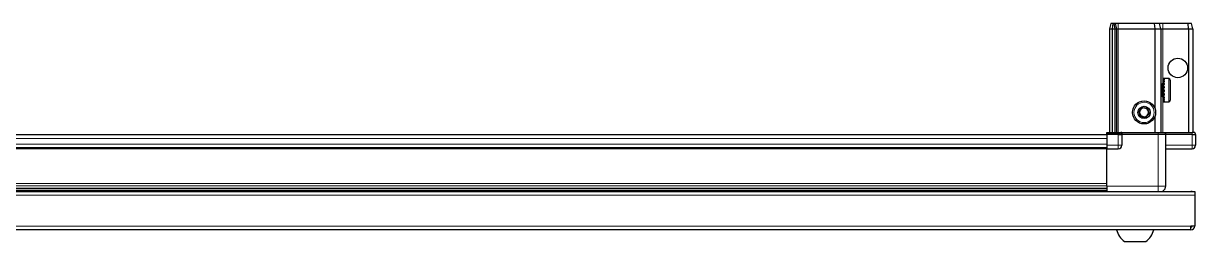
# Model space of a CAD drawing. Header units: millimetres. Extents: x 1256 to 6082, y -566 to 2006.
# Drawn here: x 2152 to 2812, y -566 to -443 of the extents above; entities that cross this region are included whole.
import ezdxf

# ---------------------------------------------------------------- set-up
doc = ezdxf.new("R2010")
doc.units = ezdxf.units.MM

msp = doc.modelspace()

# ---------------------------------------------------------------- linework, layer by layer
at = {"color": 7, "linetype": 'Continuous', "lineweight": 25}
for p, q in [((2764.79, -443.07), (2763.99, -446.07)), ((2763.99, -446.07), (2765.49, -446.07)), ((2763.99, -446.07), (2763.99, -504.37)), ((2765.94, -443.07), (2764.79, -443.07)), ((2765.94, -443.07), (2765.49, -446.07)), ((2765.49, -446.07), (2766.99, -446.07)), ((2765.49, -446.07), (2765.49, -504.37)), ((2766.44, -443.07), (2765.94, -443.07)), ((2766.44, -443.07), (2766.99, -446.07)), ((2767.18, -443.07), (2766.44, -443.07)), ((2766.99, -446.07), (2767.99, -446.07)), ((2766.99, -446.07), (2766.99, -504.37)), ((2767.18, -443.07), (2767.99, -446.07)), ((2768.99, -443.07), (2767.18, -443.07)), ((2767.99, -446.07), (2767.99, -504.37)), ((2767.99, -446.07), (2768.99, -446.07)), ((2789.16, -443.07), (2768.99, -443.07)), ((2768.99, -446.07), (2789.49, -446.07)), ((2789.16, -443.07), (2789.49, -446.07)), ((2792.18, -443.07), (2789.16, -443.07)), ((2789.49, -446.07), (2789.49, -490.57)), ((2789.49, -446.07), (2792.99, -446.07)), ((2792.99, -446.07), (2792.18, -443.07)), ((2793.99, -443.07), (2792.18, -443.07)), ((2792.99, -446.07), (2792.99, -504.37)), ((2792.99, -446.07), (2793.99, -446.07)), ((2808.33, -443.07), (2793.99, -443.07)), ((2793.99, -446.07), (2808.49, -446.07)), ((2808.49, -446.07), (2808.33, -443.07)), ((2810.18, -443.07), (2808.33, -443.07)), ((2808.49, -446.07), (2808.49, -504.37)), ((2808.49, -446.07), (2810.99, -446.07)), ((2810.99, -446.07), (2810.18, -443.07)), ((2810.99, -446.07), (2810.99, -504.37)), ((2797.39, -474.07), (2794.49, -474.07)), ((2794.99, -474.07), (2794.49, -474.07)), ((2794.49, -474.07), (2794.49, -474.12)), ((2794.49, -474.12), (2794.49, -474.4)), ((2794.99, -474.12), (2794.49, -474.12)), ((2794.99, -474.4), (2794.49, -474.4)), ((2794.49, -474.4), (2794.49, -474.68)), ((2794.99, -474.68), (2794.49, -474.68)), ((2794.49, -474.68), (2794.49, -475.34)), ((2794.99, -474.12), (2794.99, -474.07)), ((2794.99, -474.68), (2794.99, -474.4)), ((2798.19, -474.87), (2798.19, -486.27)), ((2793.02, -476.57), (2792.99, -476.57)), ((2793.5, -477.26), (2793.02, -476.57)), ((2793.02, -476.57), (2793.02, -484.57)), ((2793.99, -476.57), (2793.5, -477.26)), ((2793.5, -477.26), (2793.5, -483.88)), ((2793.99, -476.57), (2793.99, -484.57)), ((2794.49, -476.17), (2794.39, -476.17)), ((2794.39, -476.17), (2794.39, -484.97)), ((2794.99, -475.34), (2794.49, -475.34)), ((2794.49, -475.34), (2794.49, -475.81)), ((2794.49, -475.81), (2794.49, -476.79)), ((2794.99, -475.81), (2794.49, -475.81)), ((2794.99, -476.79), (2794.49, -476.79)), ((2794.49, -476.79), (2794.49, -477.41)), ((2794.49, -477.41), (2794.49, -478.61)), ((2794.99, -477.41), (2794.49, -477.41)), ((2794.99, -478.61), (2794.49, -478.61)), ((2794.49, -478.61), (2794.49, -479.24)), ((2794.99, -479.24), (2794.49, -479.24)), ((2794.49, -479.32), (2794.49, -480.62)), ((2794.99, -479.32), (2794.49, -479.32)), ((2794.99, -480.62), (2794.49, -480.62)), ((2794.99, -481.1), (2794.49, -481.1)), ((2794.49, -481.1), (2794.49, -481.36)), ((2794.49, -481.36), (2794.49, -482.62)), ((2794.99, -481.36), (2794.49, -481.36)), ((2794.99, -475.81), (2794.99, -475.34)), ((2794.99, -477.41), (2794.99, -476.79)), ((2794.99, -479.32), (2794.99, -478.61)), ((2794.99, -481.36), (2794.99, -480.62)), ((2792.99, -484.57), (2793.02, -484.57)), ((2793.02, -484.57), (2793.5, -483.88)), ((2793.5, -483.88), (2793.99, -484.57)), ((2794.39, -484.97), (2794.49, -484.97)), ((2794.99, -482.62), (2794.49, -482.62)), ((2794.49, -482.62), (2794.49, -483.31)), ((2794.49, -483.31), (2794.49, -484.43)), ((2794.99, -483.31), (2794.49, -483.31)), ((2794.99, -484.43), (2794.49, -484.43)), ((2794.49, -484.43), (2794.49, -485)), ((2794.49, -485), (2794.49, -485.86)), ((2794.99, -485), (2794.49, -485)), ((2794.99, -485.86), (2794.49, -485.86)), ((2794.49, -485.86), (2794.49, -486.25)), ((2794.49, -486.25), (2794.49, -486.77)), ((2794.99, -486.25), (2794.49, -486.25)), ((2794.99, -486.77), (2794.49, -486.77)), ((2794.49, -486.77), (2794.49, -486.95)), ((2794.49, -486.95), (2794.49, -487.07)), ((2794.99, -486.95), (2794.49, -486.95)), ((2794.49, -487.07), (2797.39, -487.07)), ((2794.99, -483.31), (2794.99, -482.62)), ((2794.99, -485), (2794.99, -484.43)), ((2794.99, -486.25), (2794.99, -485.86)), ((2794.99, -486.95), (2794.99, -486.77)), ((2789.49, -495.57), (2789.49, -504.37)), ((2762.49, -505.72), (2122.49, -505.72)), ((2762.49, -504.37), (2770.31, -504.37)), ((2762.49, -505.24), (2762.49, -504.37)), ((2768.99, -505.24), (2762.49, -505.24)), ((2762.49, -505.57), (2762.49, -505.24)), ((2768.99, -505.57), (2762.49, -505.57)), ((2762.49, -505.57), (2762.49, -511.57)), ((2768.99, -505.57), (2770.99, -505.57)), ((2770.99, -505.57), (2768.99, -505.57)), ((2770.99, -504.37), (2770.31, -504.37)), ((2770.99, -505.57), (2770.99, -504.37)), ((2770.99, -504.37), (2771.19, -504.37)), ((2771.19, -505.57), (2770.99, -505.57)), ((2770.99, -505.57), (2770.99, -511.57)), ((2771.19, -504.37), (2791.49, -504.37)), ((2791.49, -505.57), (2771.19, -505.57)), ((2791.49, -504.37), (2795.49, -504.37)), ((2795.49, -505.57), (2791.49, -505.57)), ((2795.49, -505.57), (2795.49, -504.37)), ((2795.49, -504.37), (2795.69, -504.37)), ((2795.69, -505.57), (2795.49, -505.57)), ((2795.49, -505.57), (2795.49, -534.57)), ((2795.69, -504.37), (2810.49, -504.37)), ((2810.49, -505.57), (2795.69, -505.57)), ((2811.99, -504.37), (2810.49, -504.37)), ((2810.49, -505.57), (2812.49, -505.57)), ((2812.49, -505.24), (2811.99, -504.37)), ((2812.49, -505.24), (2811.99, -504.37)), ((2812.49, -505.57), (2812.49, -505.24)), ((2812.49, -505.57), (2812.49, -505.24)), ((2812.49, -505.57), (2812.49, -505.57)), ((2812.49, -505.57), (2812.49, -511.57)), ((2762.49, -512.92), (2122.49, -512.92)), ((2762.49, -511.57), (2762.49, -513.57)), ((2762.49, -513.57), (2768.99, -513.57)), ((2762.49, -534.57), (2762.49, -513.57)), ((2795.49, -513.57), (2810.49, -513.57)), ((1412.99, -537.57), (2811.99, -537.57)), ((1462.49, -535.59), (2762.49, -535.59)), ((1462.49, -535.63), (2762.49, -535.63)), ((2736.37, -537.42), (1488.61, -537.42)), ((2730.99, -537.57), (2730.99, -537.42)), ((2731.16, -537.57), (2731.16, -537.42)), ((2731.37, -537.57), (2731.37, -537.42)), ((2731.93, -537.57), (2731.93, -537.42)), ((2732.35, -537.57), (2732.35, -537.42)), ((2733.25, -537.57), (2733.25, -537.42)), ((2733.83, -537.57), (2733.83, -537.42)), ((2734.98, -537.57), (2734.98, -537.42)), ((2735.67, -537.57), (2735.67, -537.42)), ((2736.95, -537.42), (2736.37, -537.42)), ((2736.95, -537.57), (2736.95, -537.42)), ((2736.96, -537.42), (2736.95, -537.42)), ((2737.69, -537.42), (2736.96, -537.42)), ((2737.13, -537.57), (2737.13, -537.42)), ((2737.63, -537.57), (2737.63, -537.42)), ((2737.69, -537.57), (2737.69, -537.42)), ((2738.61, -537.42), (2737.69, -537.42)), ((2737.69, -537.42), (2737.69, -537.42)), ((2762.49, -537.42), (2738.61, -537.42)), ((2738.98, -537.57), (2738.98, -537.42)), ((2739.69, -537.57), (2739.69, -537.42)), ((2740.86, -537.57), (2740.86, -537.42)), ((2741.47, -537.57), (2741.47, -537.42)), ((2742.41, -537.57), (2742.41, -537.42)), ((2742.86, -537.57), (2742.86, -537.42)), ((2743.48, -537.57), (2743.48, -537.42)), ((2743.73, -537.57), (2743.73, -537.42)), ((2743.97, -537.57), (2743.97, -537.42)), ((2743.99, -537.57), (2743.99, -537.42)), ((2796.99, -537.47), (2796.99, -537.57)), ((2796.99, -537.47), (2809.89, -537.47)), ((2811.99, -537.57), (2811.99, -539.67)), ((2811.99, -539.67), (2811.99, -556.97)), ((2809.89, -559.07), (1415.09, -559.07)), ((2811.99, -556.97), (2809.89, -556.97)), ((2809.89, -559.07), (2809.89, -556.97)), ((2772.49, -565.67), (2784.49, -565.67))]:
    msp.add_line(p, q, dxfattribs=at)
at = {"color": 8, "linetype": 'Continuous', "lineweight": 18}
for p, q in [((2768.99, -443.07), (2768.99, -446.07)), ((2768.99, -446.07), (2768.99, -504.37)), ((2793.99, -446.07), (2793.99, -443.07)), ((2793.99, -446.07), (2793.99, -476.57)), ((2797.39, -474.07), (2797.39, -487.07)), ((2793.99, -484.57), (2793.99, -504.37)), ((2762.49, -507.72), (2122.49, -507.72)), ((2768.99, -505.57), (2768.99, -505.24)), ((2768.99, -505.57), (2768.99, -511.57)), ((2771.19, -504.37), (2771.19, -505.57)), ((2791.49, -505.57), (2791.49, -504.37)), ((2791.49, -505.57), (2791.49, -534.57)), ((2795.69, -504.37), (2795.69, -505.57)), ((2810.49, -505.57), (2810.49, -504.37)), ((2810.49, -505.57), (2810.49, -511.57)), ((2762.49, -510.92), (2122.49, -510.92)), ((2762.49, -513.57), (2122.49, -513.57)), ((2768.99, -511.57), (2762.49, -511.57)), ((2768.99, -511.57), (2768.99, -513.57)), ((2770.99, -511.57), (2768.99, -511.57)), ((2810.49, -511.57), (2795.49, -511.57)), ((2812.49, -511.57), (2810.49, -511.57)), ((2810.49, -513.57), (2810.49, -511.57)), ((1462.49, -532.97), (2762.49, -532.97)), ((2762.49, -534.39), (1462.49, -534.39)), ((2791.49, -534.57), (2762.49, -534.57)), ((2811.99, -539.67), (1412.99, -539.67)), ((1462.49, -536.83), (2762.49, -536.83)), ((2809.89, -537.57), (2809.89, -537.47)), ((2809.89, -556.97), (1415.09, -556.97))]:
    msp.add_line(p, q, dxfattribs=at)
at = {"color": 7, "linetype": 'Continuous', "lineweight": 25, "flags": 128}
msp.add_lwpolyline([(2810.53, -537.57), (2810.3, -537.51), (2809.89, -537.47)], dxfattribs=at)
at = {"color": 7, "linetype": 'Continuous', "lineweight": 25}
for centre, radius in [((2802.49, -468.07), 5.5), ((2783.49, -493.07), 6.5), ((2783.49, -493.07), 3.46)]:
    msp.add_circle(centre, radius, dxfattribs=at)
at = {"color": 8, "linetype": 'Continuous', "lineweight": 18}
msp.add_circle((2783.49, -493.07), 5.7, dxfattribs=at)
at = {"color": 7, "linetype": 'Continuous', "lineweight": 25}
for centre, radius, start, end in [((2797.39, -474.87), 0.8, 360, 90), ((2793.99, -476.17), 0.4, 270, 360), ((2793.99, -484.97), 0.4, 0, 90), ((2797.39, -486.27), 0.8, 270, 0), ((2783.49, -493.07), 2.5, 134.67671, 194.67671), ((2783.49, -493.07), 2.5, 194.67671, 254.67671), ((2783.49, -493.07), 2.5, 74.67671, 134.67671), ((2783.49, -493.07), 2.5, 254.67671, 314.67671), ((2783.49, -493.07), 2.5, 14.67671, 74.67671), ((2783.49, -493.07), 2.5, 314.67671, 14.67671), ((2768.99, -511.57), 2, 270, 0), ((2810.49, -511.57), 2, 270, 0), ((2779.51, -556.05), 11.91, 194.70035, 233.8734), ((2777.46, -556.05), 11.91, 306.1266, 345.29965), ((2809.89, -556.97), 2.1, 270, 0), ((2809.89, -556.97), 0.6, 270, 0)]:
    msp.add_arc(centre, radius, start, end, dxfattribs=at)
msp.add_ellipse((2768.99, -501.77), major_axis=(0, 3.46), ratio=0.57735, start_param=3.141593, end_param=3.864327, dxfattribs=at)
for points, knots in [([(2780.7, -492.31), (2781.07, -491.94), (2781.76, -491.27), (2782.44, -490.59), (2782.76, -490.28)], [0, 0, 0, 0, 0.534686, 1, 1, 1, 1]), ([(2781.44, -495.1), (2781.35, -494.77), (2781.14, -493.97), (2780.89, -493.01), (2780.74, -492.43), (2780.7, -492.31)], [0, 0, 0, 0, 0.362901, 0.866875, 1, 1, 1, 1]), ([(2784.22, -495.86), (2783.72, -495.73), (2782.79, -495.47), (2781.87, -495.22), (2781.44, -495.1)], [0, 0, 0, 0, 0.534686, 1, 1, 1, 1]), ([(2782.76, -490.28), (2783.25, -490.41), (2784.18, -490.67), (2785.11, -490.92), (2785.54, -491.04)], [0, 0, 0, 0, 0.534686, 1, 1, 1, 1]), ([(2786.27, -493.83), (2785.91, -494.19), (2785.22, -494.87), (2784.54, -495.55), (2784.22, -495.86)], [0, 0, 0, 0, 0.534686, 1, 1, 1, 1]), ([(2785.54, -491.04), (2785.57, -491.16), (2785.72, -491.74), (2785.98, -492.7), (2786.19, -493.5), (2786.27, -493.83)], [0, 0, 0, 0, 0.133125, 0.637099, 1, 1, 1, 1]), ([(2762.49, -534.57), (2762.49, -534.96), (2762.49, -535.76), (2762.49, -536.77), (2762.49, -537.4), (2762.49, -537.56), (2762.49, -537.57)], [0, 0, 0, 0, 0.32552, 0.65104, 0.97656, 1, 1, 1, 1]), ([(2795.49, -534.57), (2795.44, -535.01), (2795.37, -535.69), (2794.93, -536.5), (2794.48, -537.05), (2794.07, -537.42), (2793.81, -537.55), (2793.77, -537.57)], [0, 0, 0, 0, 0.3630185, 0.5584377, 0.7580039, 0.9575702, 1, 1, 1, 1])]:
    msp.add_open_spline(points, degree=3, knots=knots, dxfattribs=at)
at = {"color": 8, "linetype": 'Continuous', "lineweight": 18}
msp.add_open_spline([(2791.49, -534.57), (2791.49, -535.01), (2791.49, -535.69), (2791.49, -536.5), (2791.49, -537.05), (2791.49, -537.42), (2791.49, -537.55), (2791.49, -537.57)], degree=3, knots=[0, 0, 0, 0, 0.363018, 0.558438, 0.758004, 0.95757, 1, 1, 1, 1], dxfattribs=at)
msp.add_open_spline([(2795.49, -534.57), (2795.43, -534.57), (2795.31, -534.57), (2794.38, -534.57), (2793.06, -534.57), (2792.01, -534.57), (2791.49, -534.57)], degree=3, dxfattribs=at)

doc.saveas('drawing.dxf')
